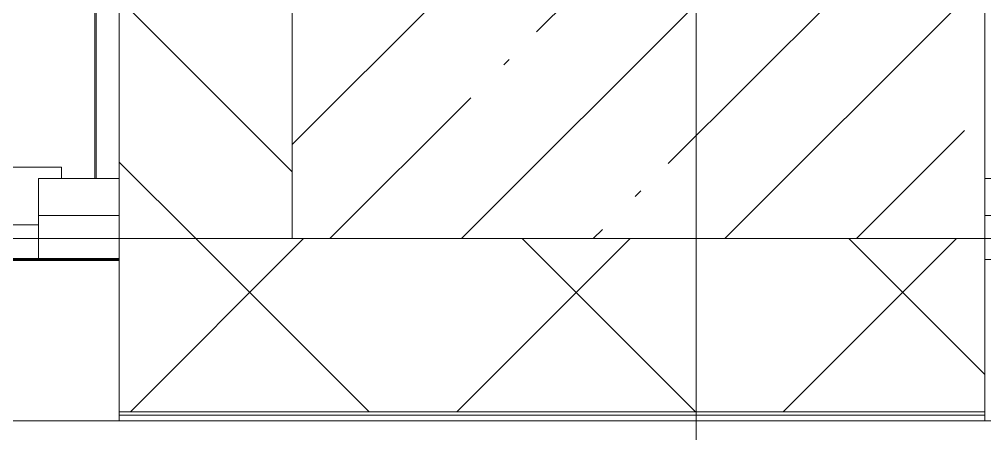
# Model space of a CAD drawing. Header units: millimetres. Extents: x -1113 to 415037, y -3642 to 28069.
# Drawn here: x 16488 to 17325, y -405 to -46 of the extents above; entities that cross this region are included whole.
import ezdxf

# ---------------------------------------------------------------- set-up
doc = ezdxf.new("R2010")
doc.units = ezdxf.units.MM
for name, color, linetype, lineweight in [('0) Стена 3.93м', 3, 'Continuous', 60), ('1) Окна 2.25м-', 6, 'Continuous', 60), ('A-GLAZ', 7, 'Continuous', 9), ('A-GLAZ-1', 7, 'Continuous', 5), ('A-WALL', 7, 'Continuous', 5), ('I-WALL', 7, 'Continuous', 5), ('S-COLS-1', 7, 'Continuous', 5), ('Оси', 7, 'Continuous', 9)]:
    doc.layers.add(name, color=color, linetype=linetype, lineweight=lineweight)
doc.layers.add('A-WALL-1', color=9, linetype='Continuous', lineweight=5, true_color=0x808080)
doc.layers.add('A-WALL-FNSH-1', color=9, linetype='Continuous', lineweight=5, true_color=0x808080)

# ---------------------------------------------------------------- blocks, each defined once
blk = doc.blocks.new('120_Окно_СКБ_1Ст - 120_Окно_СКБ_1Ст 900х2500_h_-V46-Объем проектирования 1 этажа')
at = {"layer": 'A-GLAZ'}
for p, q in [((-450, -127), (-450, -57)), ((-450, -57), (-380, -57)), ((-380, -57), (-380, -127)), ((380, -87), (-380, -87)), ((-380, -87), (-380, -127)), ((-380, -127), (-450, -127)), ((-380, -127), (-400, -127)), ((-400, -127), (-400, -137)), ((-400, -137), (400, -137)), ((400, -137), (-400, -137))]:
    blk.add_line(p, q, dxfattribs=at)
at = {"layer": 'A-GLAZ-1'}
for p, q in [((450, -57), (-450, -57)), ((-430, -127), (-400, -127))]:
    blk.add_line(p, q, dxfattribs=at)
blk = doc.blocks.new('120_Окно_СКБ_2Ст - 120_Окно_СКБ_2Ст 2100х2500 _мал створка справа_-22445857-Объем проектирования 1 этажа')
at = {"layer": 'A-GLAZ'}
for p, q in [((980, -57), (1050, -57)), ((1050, -57), (1050, -127)), ((1050, -127), (980, -127))]:
    blk.add_line(p, q, dxfattribs=at)
at = {"layer": 'A-GLAZ-1'}
blk.add_line((1050, -57), (-1050, -57), dxfattribs=at)
blk = doc.blocks.new('1floor')
at = {"layer": 'A-WALL'}
h = blk.add_hatch(dxfattribs=at)
h.set_pattern_fill('FP_2', color=256, style=0, pattern_type=2)
h.set_pattern_definition([(135, (0, 0), (-70.71068, -70.71068), [])])
h.paths.add_polyline_path([(7660, -100), (7660, 100), (6830, 100), (6830, -100)])
h.paths.add_polyline_path([(19360, -100), (20710, -100), (20710, 100), (19360, 100), (19360, -80)])
h.paths.add_polyline_path([(14860, -100), (15610, -100), (15610, 100), (14860, 100), (14860, -80)])
h.paths.add_polyline_path([(16510, -100), (16660, -100), (16660, 100), (16510, 100), (16510, -98)])
h.paths.add_polyline_path([(21610, -100), (21910, -100), (21910, 100), (21610, 100), (21610, -80)])
h.paths.add_polyline_path([(9910, -100), (9910, 100), (9159.74, 99.99), (9159.74, -100), (9359.74, -100)])
h.paths.add_polyline_path([(22510, -100), (22635, -100), (22635, 100), (22510, 100), (22510, -80)])
h.paths.add_polyline_path([(12055.57, -100), (12160, -100), (12160, 100), (12010, 100), (12010, -100)])
h.paths.add_polyline_path([(27310, -100), (28309.74, -100), (28309.74, 100), (27310, 100), (27310, -80)])
h.paths.add_polyline_path([(26410, -100), (26410, 100), (26160, 100), (26160, -100)])
h.paths.add_polyline_path([(25435, -100), (25560, -100), (25560, 100), (25435, 100), (25435, -80)])
h = blk.add_hatch(dxfattribs=at)
h.set_pattern_fill('FP_24', color=256, style=0, pattern_type=2)
h.set_pattern_definition([(45, (0, 0), (-141.42136, 141.42136), []), (135, (0, 0), (-141.42136, -141.42136), [])])
h.paths.add_polyline_path([(75692.06, -250), (75700, -250), (75700, -100), (73980, -100), (73980, -250), (75480, -250)])
h.paths.add_polyline_path([(70660, -250), (70660, -100), (67060, -100), (67060, -250), (69821.35, -250)])
h.paths.add_polyline_path([(72236.07, -250), (72280, -250), (72280, -100), (71560, -101.79), (71560, -250), (72080, -250)])
h.paths.add_polyline_path([(65160, -250), (66160, -250), (66160, -100), (65160, -100), (65160, -118)])
h.paths.add_polyline_path([(63710, -250), (64260, -250), (64260, -100), (63710, -100), (63710, -121.31)])
h.paths.add_polyline_path([(60910, -250), (61610, -250), (61610, -100), (60910, -100), (60910, -128.27)])
h.paths.add_polyline_path([(60010, -250), (60010, -100), (59260, -100), (59260, -250)])
h.paths.add_polyline_path([(57160, -250), (57160, -100), (56410, -100), (56410, -250)])
h.paths.add_polyline_path([(53310, -250), (53310, -100), (51871.54, -100), (51871.54, -250)])
h.paths.add_polyline_path([(49771.54, -250), (49771.54, -100), (49060, -100), (49060, -250), (49190.71, -250)])
h.paths.add_polyline_path([(48160, -250), (48160, -100), (47410, -100), (47410, -250)])
h.paths.add_polyline_path([(44310, -250), (44310, -100), (42737.54, -100), (42737.54, -250)])
h.paths.add_polyline_path([(38875.4, -250), (39040, -250), (39040, -100), (37990, -100), (37990, -250)])
h.paths.add_polyline_path([(40637.54, -250), (40637.54, -100), (39940, -100), (39940, -250)])
h.paths.add_polyline_path([(36812.33, -250), (37090, -250), (37090, -100), (35970, -100), (35970, -250)])
h.paths.add_polyline_path([(33870, -250), (33870, -100), (33010, -100), (33010, -250)])
h.paths.add_polyline_path([(30210, -250), (30210, -100), (29209.74, -100), (29209.74, -250)])
h.paths.add_polyline_path([(28309.74, -250), (28309.74, -100), (27310, -100), (27310, -250)])
h.paths.add_polyline_path([(26410, -250), (26410, -100), (25435, -100), (25435, -250)])
h.paths.add_polyline_path([(22635, -250), (22635, -100), (21610, -100), (21610, -250)])
h.paths.add_polyline_path([(19360, -250), (20710, -250), (20710, -100), (19360, -100), (19360, -231.59)])
h.paths.add_polyline_path([(17260, -250), (17260, -100), (16510, -100), (16510, -250)])
h.paths.add_polyline_path([(14860, -250), (15610, -250), (15610, -100), (14860, -100), (14860, -242.78)])
h.paths.add_polyline_path([(12055.57, -250), (12760, -248), (12760, -100), (12010, -100), (12010, -250)])
h.paths.add_polyline_path([(7929.44, -250), (8259.74, -250), (8259.74, -100), (6830, -100), (6830, -250), (7660, -250)])
h.paths.add_polyline_path([(9159.74, -250), (9910, -250), (9910, -100), (9159.74, -100), (9159.74, -118)])
h.paths.add_polyline_path([(110, -250), (3730, -250), (3730, -100), (-260, -100), (-260, -250), (-110, -250)])
at = {"layer": 'S-COLS-1'}
h = blk.add_hatch(dxfattribs=at)
h.set_pattern_fill('FP_1', color=256, style=0, pattern_type=2)
h.set_pattern_definition([(45, (0, 0), (-114.0493, 114.0493), []), (45, (114.05, 0), (-114.0493, 114.0493), [201.612, -40.322, 6.706, -33.617])])
h.paths.add_polyline_path([(16660, -100), (17260, -100), (17260, 500), (16660, 500), (16660, -94.4)])
at = {"layer": 'A-WALL'}
for p, q in [((21910, -100), (14860, -100)), ((16510, -250), (17260, -250)), ((16510, -258), (15610, -258)), ((16510, -253), (17260, -253)), ((19360, -258), (17260, -258))]:
    blk.add_line(p, q, dxfattribs=at)
at = {"layer": 'A-WALL-1'}
for p, q in [((16510, 520), (16510, -250)), ((17260, -250), (17260, 500)), ((16490, 100), (16490, -48)), ((16490, -48), (16510, -48)), ((17260, -48), (17280, -48))]:
    blk.add_line(p, q, dxfattribs=at)
at = {"layer": 'A-WALL-FNSH-1'}
for p, q in [((16489, 100), (16489, -48)), ((16489, -48), (16490, -48)), ((16510, -250), (16510, -258)), ((17260, -258), (17260, -250)), ((16510, -258), (17260, -258))]:
    blk.add_line(p, q, dxfattribs=at)
at = {"layer": 'I-WALL'}
for p, q in [((16510, -80), (16440, -80)), ((17330, -80), (17260, -80))]:
    blk.add_line(p, q, dxfattribs=at)
at = {"layer": 'S-COLS-1'}
for p, q in [((16660, 500), (16660, -100)), ((17260, -100), (17260, 500)), ((16660, -100), (17260, -100))]:
    blk.add_line(p, q, dxfattribs=at)
at = {"layer": 'Оси'}
blk.add_line((17010, -1906.26), (17010, 3093.74), dxfattribs=at)
at = {"layer": 'A-GLAZ', "color": 3, "rotation": 180}
for name, p in [('120_Окно_СКБ_1Ст - 120_Окно_СКБ_1Ст 900х2500_h_-V46-Объем проектирования 1 этажа', (16060, -175)), ('120_Окно_СКБ_2Ст - 120_Окно_СКБ_2Ст 2100х2500 _мал створка справа_-22445857-Объем проектирования 1 этажа', (18310, -175))]:
    blk.add_blockref(name, p, dxfattribs=at)

msp = doc.modelspace()

# ---------------------------------------------------------------- linework, layer by layer
at = {"layer": '1) Окна 2.25м-'}
msp.add_lwpolyline([(15674.7, -254.06), (16574.7, -254.06)], dxfattribs=at)

# ---------------------------------------------------------------- block references
at = {"layer": '0) Стена 3.93м'}
msp.add_blockref('1floor', (64.7, -136.06), dxfattribs=at)

doc.saveas('drawing.dxf')
